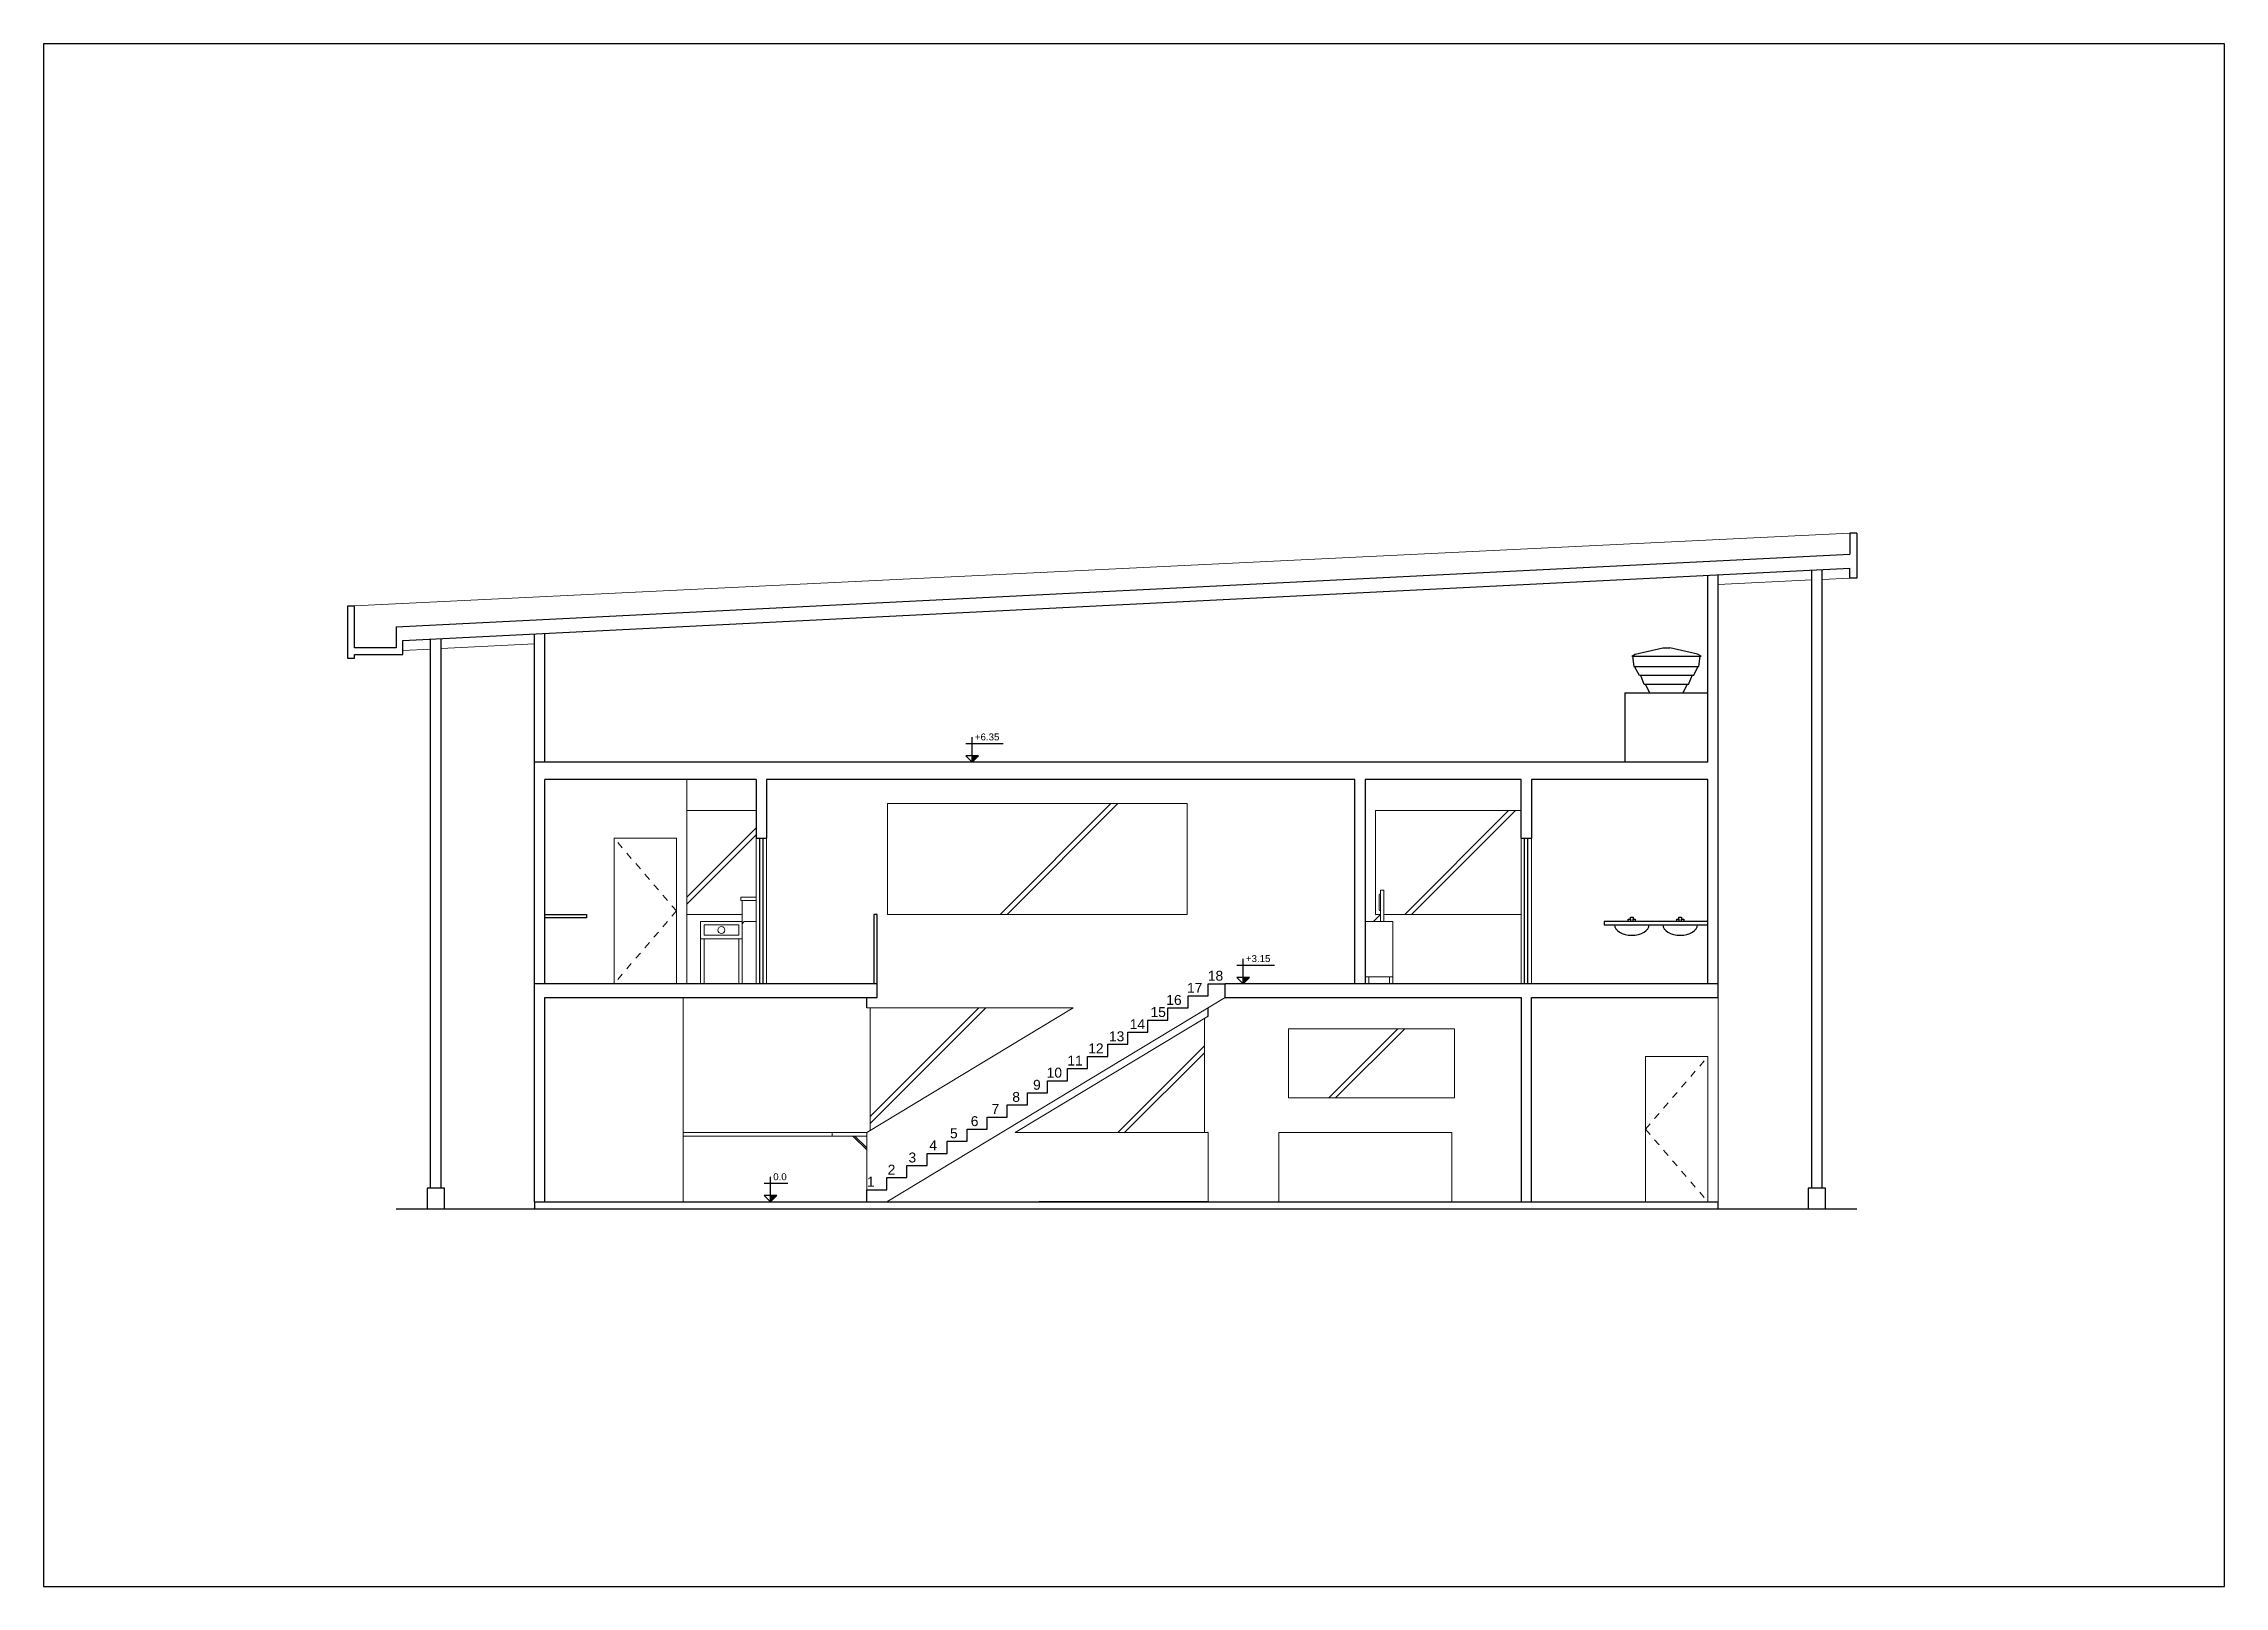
# Model space of a CAD drawing. Header units: millimetres. Extents: x 2275 to 2306.5, y 1639.5 to 1661.8.
import ezdxf

# ---------------------------------------------------------------- set-up
doc = ezdxf.new("R2010")
doc.units = ezdxf.units.MM
doc.linetypes.add('ACAD_ISO03W100', pattern=[30, 12, -18])
doc.linetypes.add('ACAD_ISO12W100', pattern=[21, 12, -3, 0, -3, 0, -3])
doc.layers.add('Projeção', color=7, linetype='ACAD_ISO12W100')
doc.layers.add('Vista (Longe)', color=7, linetype='Continuous', lineweight=9)
doc.layers.add('Vista (Perto)', color=7, linetype='Continuous', lineweight=18)
doc.styles.get("Standard").update_dxf_attribs({"font": 'arial.ttf'})

msp = doc.modelspace()

# ---------------------------------------------------------------- hatches: boundary and pattern name
h = msp.add_hatch(color=256)
h.dxf.hatch_style = 1
h.paths.add_polyline_path([(2288.545, 1651.485), (2288.455, 1651.485), (2288.455, 1651.395)])
h = msp.add_hatch(color=256)
h.dxf.hatch_style = 1
h.paths.add_polyline_path([(2292.46, 1648.285), (2292.37, 1648.285), (2292.37, 1648.195)])
h = msp.add_hatch(color=256)
h.dxf.hatch_style = 1
h.paths.add_polyline_path([(2285.632, 1645.135), (2285.542, 1645.135), (2285.542, 1645.045)])

# ---------------------------------------------------------------- linework, layer by layer
for p, q in [((2301.233, 1654.702), (2301.133, 1654.702)), ((2301.133, 1654.702), (2301.133, 1654.397)), ((2301.233, 1654.702), (2301.233, 1654.052)), ((2280.133, 1653.346), (2301.133, 1654.397)), ((2280.233, 1653.151), (2301.133, 1654.197)), ((2299.083, 1651.395), (2299.083, 1654.095)), ((2299.233, 1651.395), (2299.233, 1654.102)), ((2300.583, 1645.245), (2300.583, 1654.17)), ((2300.733, 1645.245), (2300.733, 1654.177)), ((2301.133, 1654.052), (2301.133, 1654.197)), ((2301.233, 1654.052), (2301.133, 1654.052)), ((2279.533, 1653.646), (2279.433, 1653.646)), ((2279.433, 1653.646), (2279.433, 1652.896)), ((2279.533, 1653.046), (2279.533, 1653.646)), ((2280.133, 1653.346), (2280.133, 1653.046)), ((2280.233, 1652.946), (2280.233, 1653.151)), ((2280.633, 1645.245), (2280.633, 1653.171)), ((2280.783, 1645.245), (2280.783, 1653.178)), ((2282.133, 1645.045), (2282.133, 1653.246)), ((2282.283, 1651.395), (2282.283, 1653.253)), ((2279.433, 1652.896), (2279.533, 1652.896)), ((2280.133, 1653.046), (2279.533, 1653.046)), ((2279.533, 1652.946), (2280.233, 1652.946)), ((2279.533, 1652.896), (2279.533, 1652.946)), ((2297.983, 1652.925), (2298.033, 1652.955)), ((2297.983, 1652.925), (2298.983, 1652.925)), ((2297.993, 1652.925), (2298.013, 1652.775)), ((2298.033, 1652.955), (2298.433, 1653.045)), ((2298.433, 1653.045), (2298.533, 1653.045)), ((2298.933, 1652.955), (2298.533, 1653.045)), ((2298.983, 1652.925), (2298.933, 1652.955)), ((2298.953, 1652.775), (2298.973, 1652.925)), ((2298.013, 1652.775), (2298.953, 1652.775)), ((2298.093, 1652.645), (2298.023, 1652.775)), ((2298.873, 1652.645), (2298.093, 1652.645)), ((2298.163, 1652.515), (2298.113, 1652.645)), ((2298.803, 1652.515), (2298.163, 1652.515)), ((2298.243, 1652.395), (2298.183, 1652.515)), ((2298.723, 1652.395), (2298.783, 1652.515)), ((2298.803, 1652.515), (2298.853, 1652.645)), ((2298.873, 1652.645), (2298.943, 1652.775)), ((2297.883, 1652.395), (2299.083, 1652.395)), ((2297.883, 1652.395), (2297.883, 1651.395)), ((2288.365, 1651.665), (2288.905, 1651.665)), ((2288.455, 1651.395), (2288.455, 1651.755)), ((2299.083, 1651.395), (2282.133, 1651.395)), ((2288.545, 1651.485), (2288.365, 1651.485)), ((2288.365, 1651.485), (2288.455, 1651.395)), ((2288.455, 1651.395), (2288.545, 1651.485)), ((2299.233, 1648.195), (2299.233, 1651.395)), ((2282.283, 1648.195), (2282.283, 1651.145)), ((2285.333, 1651.145), (2282.283, 1651.145)), ((2285.333, 1651.145), (2285.333, 1650.295)), ((2285.483, 1651.145), (2285.483, 1650.295)), ((2293.983, 1651.145), (2285.483, 1651.145)), ((2293.983, 1648.195), (2293.983, 1651.145)), ((2294.133, 1651.145), (2294.133, 1648.195)), ((2296.383, 1651.145), (2294.133, 1651.145)), ((2296.383, 1650.295), (2296.383, 1651.145)), ((2299.083, 1651.145), (2296.533, 1651.145)), ((2296.533, 1651.145), (2296.533, 1650.295)), ((2299.083, 1648.195), (2299.083, 1651.145)), ((2285.333, 1650.295), (2285.483, 1650.295)), ((2285.383, 1650.295), (2285.383, 1648.195)), ((2285.433, 1650.295), (2285.433, 1648.195)), ((2296.383, 1650.295), (2296.533, 1650.295)), ((2296.433, 1648.195), (2296.433, 1650.295)), ((2296.483, 1648.195), (2296.483, 1650.295)), ((2282.283, 1649.195), (2282.883, 1649.195)), ((2282.883, 1649.145), (2282.283, 1649.145)), ((2282.883, 1649.195), (2282.883, 1649.145)), ((2287.083, 1649.195), (2287.033, 1649.195)), ((2287.033, 1649.195), (2287.033, 1648.195)), ((2287.083, 1648.195), (2287.083, 1649.195)), ((2299.083, 1649.095), (2297.583, 1649.095)), ((2297.583, 1649.095), (2297.583, 1649.045)), ((2297.583, 1649.045), (2299.083, 1649.045)), ((2297.933, 1649.095), (2297.933, 1649.125)), ((2297.933, 1649.125), (2297.963, 1649.125)), ((2297.963, 1649.125), (2297.963, 1649.155)), ((2297.963, 1649.155), (2298.003, 1649.155)), ((2297.963, 1649.125), (2297.963, 1649.095)), ((2298.003, 1649.155), (2298.003, 1649.125)), ((2298.003, 1649.095), (2298.003, 1649.125)), ((2298.003, 1649.125), (2298.033, 1649.125)), ((2298.033, 1649.125), (2298.033, 1649.095)), ((2298.633, 1649.095), (2298.633, 1649.125)), ((2298.633, 1649.125), (2298.663, 1649.125)), ((2298.663, 1649.125), (2298.663, 1649.155)), ((2298.663, 1649.155), (2298.703, 1649.155)), ((2298.663, 1649.125), (2298.663, 1649.095)), ((2298.703, 1649.155), (2298.703, 1649.125)), ((2298.703, 1649.095), (2298.703, 1649.125)), ((2298.703, 1649.125), (2298.733, 1649.125)), ((2298.733, 1649.125), (2298.733, 1649.095)), ((2292.28, 1648.465), (2292.82, 1648.465)), ((2292.37, 1648.195), (2292.37, 1648.555)), ((2287.083, 1648.195), (2282.133, 1648.195)), ((2287.083, 1647.995), (2287.083, 1648.195)), ((2291.863, 1648.02), (2291.863, 1648.195)), ((2291.863, 1648.195), (2292.112, 1648.195)), ((2299.233, 1648.195), (2292.112, 1648.195)), ((2292.112, 1647.995), (2292.112, 1648.195)), ((2292.46, 1648.285), (2292.28, 1648.285)), ((2292.28, 1648.285), (2292.37, 1648.195)), ((2292.37, 1648.195), (2292.46, 1648.285)), ((2299.233, 1647.995), (2299.233, 1648.195)), ((2282.283, 1645.045), (2282.283, 1647.995)), ((2282.283, 1647.995), (2287.083, 1647.995)), ((2286.933, 1647.845), (2286.933, 1647.995)), ((2291.283, 1647.67), (2291.283, 1647.845)), ((2291.283, 1647.845), (2291.573, 1647.845)), ((2291.573, 1647.845), (2291.573, 1648.02)), ((2291.573, 1648.02), (2291.863, 1648.02)), ((2291.863, 1647.727), (2291.863, 1647.845)), ((2292.112, 1647.995), (2296.383, 1647.995)), ((2296.383, 1647.995), (2296.383, 1645.045)), ((2296.533, 1645.045), (2296.533, 1647.995)), ((2296.533, 1647.995), (2299.233, 1647.995)), ((2290.703, 1647.32), (2290.703, 1647.495)), ((2290.703, 1647.495), (2290.993, 1647.495)), ((2290.993, 1647.495), (2290.993, 1647.67)), ((2290.993, 1647.67), (2291.283, 1647.67)), ((2290.123, 1646.97), (2290.123, 1647.145)), ((2290.123, 1647.145), (2290.413, 1647.145)), ((2290.413, 1647.145), (2290.413, 1647.32)), ((2290.413, 1647.32), (2290.703, 1647.32)), ((2289.833, 1646.795), (2289.833, 1646.97)), ((2289.833, 1646.97), (2290.123, 1646.97)), ((2289.253, 1646.445), (2289.253, 1646.62)), ((2289.253, 1646.62), (2289.543, 1646.62)), ((2289.543, 1646.62), (2289.543, 1646.795)), ((2289.543, 1646.795), (2289.833, 1646.795)), ((2288.673, 1646.095), (2288.673, 1646.27)), ((2288.673, 1646.27), (2288.963, 1646.27)), ((2288.963, 1646.27), (2288.963, 1646.445)), ((2288.963, 1646.445), (2289.253, 1646.445)), ((2288.093, 1645.745), (2288.093, 1645.92)), ((2288.093, 1645.92), (2288.383, 1645.92)), ((2288.383, 1645.92), (2288.383, 1646.095)), ((2288.383, 1646.095), (2288.673, 1646.095)), ((2287.513, 1645.395), (2287.513, 1645.57)), ((2287.513, 1645.57), (2287.803, 1645.57)), ((2287.803, 1645.57), (2287.803, 1645.745)), ((2287.803, 1645.745), (2288.093, 1645.745)), ((2285.452, 1645.315), (2285.792, 1645.315)), ((2285.542, 1645.045), (2285.542, 1645.405)), ((2287.223, 1645.22), (2287.223, 1645.395)), ((2287.223, 1645.395), (2287.513, 1645.395)), ((2280.133, 1644.945), (2301.233, 1644.945)), ((2280.833, 1645.245), (2280.583, 1645.245)), ((2280.583, 1645.245), (2280.583, 1644.945)), ((2280.833, 1644.945), (2280.833, 1645.245)), ((2282.133, 1645.045), (2282.133, 1644.945)), ((2282.133, 1645.045), (2299.233, 1645.045)), ((2282.133, 1644.945), (2299.233, 1644.945)), ((2285.632, 1645.135), (2285.452, 1645.135)), ((2285.452, 1645.135), (2285.542, 1645.045)), ((2285.542, 1645.045), (2285.632, 1645.135)), ((2286.933, 1645.045), (2286.933, 1645.22)), ((2286.933, 1645.22), (2287.223, 1645.22)), ((2291.863, 1645.045), (2289.423, 1645.045)), ((2299.233, 1644.945), (2299.233, 1645.045)), ((2300.783, 1645.245), (2300.533, 1645.245)), ((2300.533, 1645.245), (2300.533, 1644.945)), ((2300.783, 1644.945), (2300.783, 1645.245))]:
    msp.add_line(p, q)
msp.add_lwpolyline([(2275.043, 1639.493), (2306.543, 1639.493), (2306.543, 1661.768), (2275.043, 1661.768)], close=True)
for centre in [(2297.983, 1649.045), (2298.683, 1649.045)]:
    msp.add_ellipse(centre, major_axis=(0.25, 0), ratio=0.6, start_param=3.141593, end_param=6.283185)
at = {"layer": 'Vista (Longe)'}
for p, q in [((2279.433, 1653.646), (2301.133, 1654.702)), ((2299.233, 1653.957), (2300.583, 1654.025)), ((2300.733, 1654.032), (2301.133, 1654.052)), ((2280.233, 1653.006), (2280.633, 1653.026)), ((2280.783, 1653.033), (2282.133, 1653.101)), ((2284.333, 1650.695), (2285.333, 1650.695)), ((2294.283, 1649.195), (2294.283, 1650.695)), ((2294.283, 1650.695), (2296.383, 1650.695)), ((2294.703, 1649.195), (2296.203, 1650.695)), ((2294.803, 1649.195), (2296.303, 1650.695)), ((2284.333, 1649.445), (2285.333, 1650.445)), ((2284.333, 1649.345), (2285.333, 1650.345)), ((2285.113, 1649.395), (2285.113, 1649.445)), ((2285.113, 1649.445), (2285.333, 1649.445)), ((2285.113, 1649.395), (2285.333, 1649.395)), ((2285.133, 1649.045), (2285.133, 1649.395)), ((2284.333, 1649.195), (2285.133, 1649.195)), ((2284.533, 1648.195), (2284.533, 1649.095)), ((2284.533, 1649.095), (2285.133, 1649.095)), ((2284.583, 1648.895), (2284.583, 1649.045)), ((2284.583, 1649.045), (2285.083, 1649.045)), ((2285.083, 1649.045), (2285.083, 1648.895)), ((2294.283, 1649.195), (2294.353, 1649.195)), ((2294.403, 1649.195), (2296.383, 1649.195)), ((2284.533, 1648.845), (2285.133, 1648.845)), ((2285.083, 1648.895), (2284.583, 1648.895)), ((2284.583, 1648.845), (2284.583, 1648.195)), ((2285.083, 1648.845), (2285.083, 1648.195)), ((2286.983, 1646.277), (2288.551, 1647.845)), ((2286.983, 1646.177), (2288.651, 1647.845)), ((2295.423, 1647.545), (2293.023, 1647.545)), ((2293.023, 1647.545), (2293.023, 1646.545)), ((2294.605, 1647.545), (2293.605, 1646.545)), ((2294.705, 1647.545), (2293.705, 1646.545)), ((2295.423, 1646.545), (2295.423, 1647.545)), ((2290.558, 1646.045), (2291.813, 1647.299)), ((2290.658, 1646.045), (2291.813, 1647.199)), ((2293.023, 1646.545), (2295.423, 1646.545)), ((2286.433, 1646.045), (2284.283, 1646.045)), ((2284.283, 1645.995), (2286.433, 1645.995))]:
    msp.add_line(p, q, dxfattribs=at)
msp.add_circle((2284.833, 1648.97), 0.05, dxfattribs=at)
at = {"layer": 'Vista (Perto)'}
for p, q in [((2284.333, 1651.145), (2284.333, 1648.195)), ((2287.233, 1649.195), (2287.233, 1650.795)), ((2287.233, 1650.795), (2291.563, 1650.795)), ((2288.86, 1649.195), (2290.46, 1650.795)), ((2288.96, 1649.195), (2290.56, 1650.795)), ((2291.563, 1649.195), (2291.563, 1650.795)), ((2284.183, 1650.295), (2283.283, 1650.295)), ((2283.283, 1650.295), (2283.283, 1648.195)), ((2284.183, 1648.195), (2284.183, 1650.295)), ((2285.333, 1650.295), (2285.333, 1648.195)), ((2285.483, 1650.295), (2285.483, 1648.195)), ((2296.383, 1648.195), (2296.383, 1650.295)), ((2296.533, 1650.295), (2296.533, 1648.195)), ((2294.333, 1649.475), (2294.333, 1649.265)), ((2294.403, 1649.545), (2294.353, 1649.545)), ((2294.353, 1649.545), (2294.353, 1649.095)), ((2294.353, 1649.495), (2294.353, 1649.495)), ((2294.403, 1649.095), (2294.403, 1649.545)), ((2285.133, 1649.045), (2285.133, 1648.195)), ((2285.183, 1649.095), (2285.333, 1649.095)), ((2287.233, 1649.195), (2291.563, 1649.195)), ((2294.133, 1649.095), (2294.533, 1649.095)), ((2294.353, 1649.195), (2294.253, 1649.095)), ((2294.353, 1649.245), (2294.353, 1649.245)), ((2294.533, 1649.095), (2294.533, 1648.195)), ((2294.533, 1648.295), (2294.133, 1648.295)), ((2294.183, 1648.195), (2294.183, 1648.295)), ((2294.483, 1648.295), (2294.483, 1648.195)), ((2284.283, 1645.045), (2284.283, 1647.995)), ((2289.916, 1647.845), (2286.933, 1646.045)), ((2286.933, 1647.845), (2289.916, 1647.845)), ((2286.983, 1646.076), (2286.983, 1647.845)), ((2292.112, 1647.995), (2287.223, 1645.045)), ((2299.233, 1647.995), (2299.233, 1645.045)), ((2291.863, 1647.727), (2289.076, 1646.045)), ((2291.813, 1647.695), (2291.813, 1646.045)), ((2299.083, 1647.145), (2298.183, 1647.145)), ((2298.183, 1647.145), (2298.183, 1645.045)), ((2299.083, 1645.045), (2299.083, 1647.145)), ((2286.933, 1646.045), (2286.433, 1646.045)), ((2286.433, 1646.045), (2286.433, 1645.995)), ((2286.433, 1645.995), (2286.933, 1645.995)), ((2286.733, 1645.995), (2286.933, 1645.795)), ((2286.761, 1645.995), (2286.933, 1645.823)), ((2286.933, 1645.22), (2286.933, 1646.045)), ((2291.863, 1646.045), (2289.076, 1646.045)), ((2291.863, 1646.045), (2291.863, 1645.045)), ((2292.883, 1645.045), (2292.883, 1646.045)), ((2295.383, 1646.045), (2292.883, 1646.045)), ((2295.383, 1645.045), (2295.383, 1646.045))]:
    msp.add_line(p, q, dxfattribs=at)
at = {"layer": 'Vista (Perto)', "linetype": 'ACAD_ISO03W100', "ltscale": 0.005}
for p, q in [((2284.183, 1649.245), (2283.283, 1650.295)), ((2284.183, 1649.245), (2283.283, 1648.195)), ((2298.183, 1646.095), (2299.083, 1647.145)), ((2298.183, 1646.095), (2299.083, 1645.045))]:
    msp.add_line(p, q, dxfattribs=at)
at = {"layer": 'Vista (Perto)'}
for centre, radius, start, end in [((2294.353, 1649.475), 0.02, 90, 180), ((2285.183, 1649.045), 0.05, 90, 180), ((2294.353, 1649.265), 0.02, 180, 270)]:
    msp.add_arc(centre, radius, start, end, dxfattribs=at)

# ---------------------------------------------------------------- texts
for s, p in [('+6.35', (2288.495, 1651.708)), ('+3.15', (2292.41, 1648.508)), ('0.0', (2285.582, 1645.358))]:
    msp.add_text(s, height=0.1).set_placement(p)
at = {"layer": 'Projeção', "ltscale": 0.01}
for s, height, p in [('17', 0.1431, (2291.559, 1648.064)), ('18', 0.1431, (2291.859, 1648.239)), ('15', 0.1431, (2291.031, 1647.714)), ('16', 0.1431, (2291.259, 1647.889)), ('13', 0.1431, (2290.431, 1647.364)), ('14', 0.1431, (2290.731, 1647.539)), ('11', 0.1431, (2289.831, 1647.014)), ('12', 0.1431, (2290.131, 1647.189)), ('10', 0.1431, (2289.531, 1646.839)), ('8', 0.143, (2289.035, 1646.489)), ('9', 0.143, (2289.335, 1646.664)), ('6', 0.143, (2288.435, 1646.139)), ('7', 0.143, (2288.735, 1646.314)), ('4', 0.143, (2287.835, 1645.789)), ('5', 0.143, (2288.135, 1645.964)), ('2', 0.143, (2287.235, 1645.439)), ('3', 0.143, (2287.535, 1645.614)), ('1', 0.143, (2286.935, 1645.264))]:
    msp.add_text(s, height=height, dxfattribs=at).set_placement(p)

doc.saveas('drawing.dxf')
